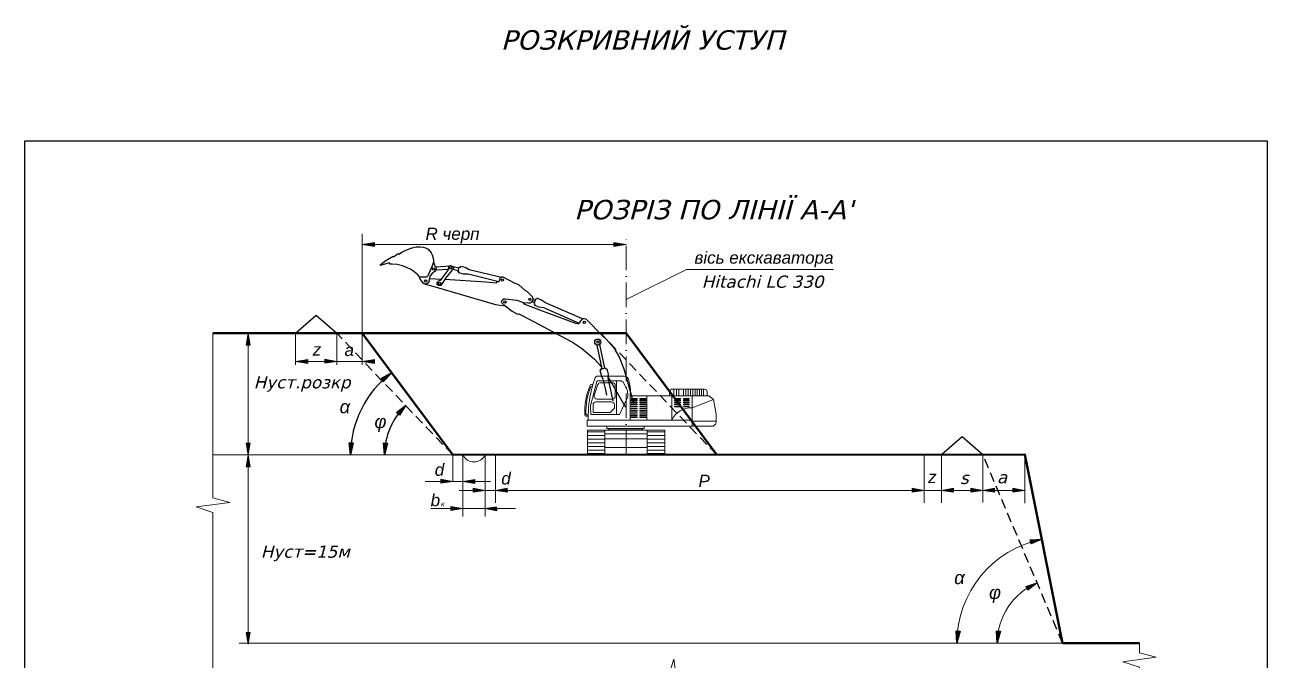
# Model space of a CAD drawing. Header units: millimetres. Extents: x -1138 to 1768, y 100 to 1081.
# Drawn here: x 39.9 to 295.3, y 652.2 to 782.7 of the extents above; entities that cross this region are included whole.
import ezdxf

# ---------------------------------------------------------------- set-up
doc = ezdxf.new("R2010")
doc.units = ezdxf.units.MM
doc.linetypes.add('CENTER', pattern=[7.5, 5, -1.25, 0, -1.25])
doc.linetypes.add('JIS_02_2.0', pattern=[3, 2, -1])
for name, color, linetype in [('НАДЗЕМКА', 7, 'Continuous'), ('ТРАНСПОРТ', 7, 'Continuous'), ('Уступ', 7, 'Continuous')]:
    doc.layers.add(name, color=color, linetype=linetype)
doc.layers.add('По умолчанию', color=7, linetype='Continuous', lineweight=0)
doc.styles.add('Arial_204I', font='ariali.ttf')
doc.styles.add('стиль1', font='verdanai.ttf', dxfattribs={"height": 2.5})

# ---------------------------------------------------------------- blocks, each defined once
blk = doc.blocks.new('A$C5AFF1462')
for points in [[(-50.33, 38.92), (-50.4, 39.09), (-49.19, 39.96), (-47.7, 40.82), (-47.61, 40.68), (-46.7, 41.37), (-46.57, 41.24), (-45.82, 41.73), (-44.74, 42.23), (-43.82, 42.55), (-42.97, 42.75), (-42.19, 42.79), (-41.52, 42.72), (-41.04, 42.55), (-40.54, 42.25), (-39.9, 41.53), (-39.71, 41.12), (-39.47, 40.41), (-39.4, 39.86), (-39.5, 39.43), (-39.77, 38.62), (-40.17, 37.75), (-40.57, 36.83), (-40.76, 36.63), (-40.92, 36.54), (-41.12, 36.53), (-41.42, 36.53), (-42.21, 36.54), (-42.67, 37.03), (-43.45, 37.7), (-44.15, 38.14), (-44.8, 38.47), (-45.8, 38.87), (-46.9, 39.14), (-47.89, 39.19), (-48.33, 39.23), (-48.51, 39.49), (-50.33, 38.92)], [(-39.45, 39.64), (-39.07, 38.71), (-38.95, 38.65), (-38.85, 38.38), (-38.87, 38.03), (-39.05, 37.78), (-39.36, 37.57), (-39.79, 37.2), (-40.14, 36.73), (-40.34, 36.06), (-40.38, 35.59), (-40.56, 35.28), (-40.81, 35.15), (-41.1, 35.11), (-41.32, 35.15), (-41.57, 35.33), (-41.84, 35.74), (-42.22, 36.27), (-42.21, 36.54)], [(-38.95, 38.65), (-36.95, 38.8), (-36.19, 38.85), (-36.36, 38.57), (-36.41, 38.22), (-36.41, 38.11), (-38.93, 37.94)], [(-36.19, 38.85), (-35.92, 38.93), (-35.7, 38.88), (-35.49, 38.74), (-35.36, 38.63), (-35.34, 38.42), (-35.38, 38.27), (-35.45, 38.12), (-35.73, 37.82), (-36.94, 36.3), (-37.5, 35.46), (-37.8, 34.95), (-37.93, 34.83), (-38.12, 34.79), (-38.4, 34.85), (-38.67, 35.05), (-38.67, 35.34), (-38.58, 35.6), (-38.37, 35.77), (-38.06, 35.88), (-37.79, 36.12), (-36.42, 37.99), (-36.41, 38.11)], [(-34.18, 38.36), (-35.36, 38.63)], [(-26.02, 35.6), (-32.3, 37.14), (-33.26, 37.14), (-34.22, 37.39), (-34.17, 37.6), (-34.38, 37.64), (-34.11, 38.61), (-33.9, 38.55), (-33.83, 38.8), (-32.91, 38.59), (-32.06, 38.13), (-25.42, 36.53)], [(-40.27, 36.29), (-37.79, 36.12)], [(-20.9, 31.21), (-20.19, 31.34), (-19.87, 31.23), (-19.56, 31.23), (-19.32, 31.37), (-19.15, 31.52), (-18.96, 31.86), (-18.93, 32.07), (-19.05, 32.48), (-19.45, 32.93), (-20.08, 33.5), (-20.56, 33.82), (-21.85, 34.94), (-22.6, 35.22), (-25.1, 36.54), (-25.42, 36.53), (-25.68, 36.37), (-25.86, 36.1), (-25.94, 35.74), (-26.02, 35.6), (-26.47, 35.5), (-26.56, 35.29), (-28.63, 35.48), (-37.07, 36.06)], [(-34.32, 37.85), (-35.45, 38.12)], [(-41.1, 35.11), (-40.03, 34.83), (-26.64, 30.91), (-24.7, 30.63), (-25.33, 31.2), (-25.41, 31.45), (-25.31, 31.79), (-24.97, 32.08), (-24.69, 32.09), (-22.32, 31.81), (-21.11, 31.39), (-20.92, 31.32), (-20.9, 31.21)], [(-20.9, 31.21), (-20.88, 31.03), (-17.66, 29.85), (-10.2, 27.06), (-9.78, 26.99), (-9.56, 27), (-9.49, 27.06)], [(-19.13, 31.5), (-18.75, 31.33)], [(-18.93, 31.98), (-18.52, 31.8)], [(-24.7, 30.63), (-23.26, 29.54), (-22.15, 28.93), (-21.85, 28.99), (-21.2, 28.63), (-10.84, 23.18), (-9.02, 21.97), (-7.74, 20.94), (-6.3, 19.68), (-4.99, 18.24), (-4.86, 18.08), (-4.79, 17.72), (-5.04, 17.67), (-5, 17.45), (-5.21, 17.41), (-4.91, 16.21), (-4.61, 15.59), (-4.15, 13.63), (-3.83, 12.31)], [(-5.82, 22.58), (-4.79, 17.72)], [(-5.27, 22.69), (-4.23, 17.84)], [(-4.79, 17.72), (-4.04, 17.88), (-3.99, 17.64), (-3.75, 17.69), (-3.54, 16.62), (-3.57, 16.12), (-3.58, 15.84), (-2.53, 11.12)], [(-3.57, 16.12), (0.03, 9.84)]]:
    blk.add_lwpolyline(points)
for centre, radius in [((-39.38, 38.21), 0.237), ((-35.87, 38.43), 0.254), ((-41.05, 35.72), 0.228), ((-25.28, 35.94), 0.225), ((-38.17, 35.26), 0.237), ((-24.73, 31.44), 0.235), ((-19.62, 31.99), 0.231), ((-8.41, 27.25), 0.249), ((-5.65, 23.19), 0.627), ((-5.62, 23.19), 0.243)]:
    blk.add_circle(centre, radius)

msp = doc.modelspace()

# ---------------------------------------------------------------- hatches: boundary and pattern name
at = {"layer": 'НАДЗЕМКА', "lineweight": 20}
h = msp.add_hatch(color=256, dxfattribs=at)
h.dxf.hatch_style = 1
h.paths.add_polyline_path([(95.587, 713.57), (98.095, 713.985), (98.095, 713.152)])
h = msp.add_hatch(color=256, dxfattribs=at)
h.dxf.hatch_style = 1
h.paths.add_polyline_path([(109.289, 713.57), (111.797, 713.985), (111.797, 713.152)])
at = {"layer": 'НАДЗЕМКА'}
h = msp.add_hatch(color=256, dxfattribs=at)
h.dxf.hatch_style = 1
h.paths.add_polyline_path([(113.1, 710.037), (113.605, 709.374), (115.341, 711.22)])
h = msp.add_hatch(color=256, dxfattribs=at)
h.dxf.hatch_style = 1
h.paths.add_polyline_path([(116.951, 702.503), (116.34, 703.07), (118.232, 704.542)])
h = msp.add_hatch(color=256, dxfattribs=at)
h.dxf.hatch_style = 1
h.paths.add_polyline_path([(106.863, 694.34), (106.609, 696.862), (107.441, 696.808)])
h = msp.add_hatch(color=256, dxfattribs=at)
h.dxf.hatch_style = 1
h.paths.add_polyline_path([(113.858, 694.34), (113.676, 696.868), (114.505, 696.791)])
h = msp.add_hatch(color=256, dxfattribs=at)
h.dxf.hatch_style = 1
h.paths.add_polyline_path([(246.788, 676.07), (246.606, 676.883), (248.999, 677.022)])
h = msp.add_hatch(color=256, dxfattribs=at)
h.dxf.hatch_style = 1
h.paths.add_polyline_path([(246.126, 666.594), (245.745, 667.335), (248.025, 668.075)])
h = msp.add_hatch(color=256, dxfattribs=at)
h.dxf.hatch_style = 1
h.paths.add_polyline_path([(231.537, 655.717), (231.354, 658.245), (232.184, 658.168)])
h = msp.add_hatch(color=256, dxfattribs=at)
h.dxf.hatch_style = 1
h.paths.add_polyline_path([(239.842, 655.717), (239.66, 658.245), (240.489, 658.168)])
at = {"layer": 'По умолчанию', "lineweight": 0}
h = msp.add_hatch(color=0, dxfattribs=at)
h.paths.add_polyline_path([(85.847, 716.892), (86.22, 716.904), (85.849, 719.34)])
h.paths.add_polyline_path([(85.849, 719.34), (85.41, 716.879), (85.847, 716.892)])
h = msp.add_hatch(color=0, dxfattribs=at)
h.paths.add_polyline_path([(101.598, 713.571), (101.61, 713.198), (104.046, 713.568)])
h.paths.add_polyline_path([(104.046, 713.568), (101.585, 714.007), (101.598, 713.571)])
h = msp.add_hatch(color=0, dxfattribs=at)
h.paths.add_polyline_path([(85.778, 696.787), (85.405, 696.764), (85.849, 694.34)])
h.paths.add_polyline_path([(85.849, 694.34), (86.214, 696.814), (85.778, 696.787)])
h = msp.add_hatch(color=0, dxfattribs=at)
h.paths.add_polyline_path([(85.847, 691.891), (86.22, 691.902), (85.849, 694.338)])
h.paths.add_polyline_path([(85.849, 694.338), (85.41, 691.877), (85.847, 691.891)])
h = msp.add_hatch(color=0, dxfattribs=at)
h.paths.add_polyline_path([(125.459, 688.904), (125.47, 688.532), (127.907, 688.902)])
h.paths.add_polyline_path([(127.907, 688.902), (125.446, 689.341), (125.459, 688.904)])
h = msp.add_hatch(color=0, dxfattribs=at)
h.paths.add_polyline_path([(132.413, 688.901), (132.401, 689.274), (129.965, 688.902)])
h.paths.add_polyline_path([(129.965, 688.902), (132.426, 688.465), (132.413, 688.901)])
h = msp.add_hatch(color=0, dxfattribs=at)
h.paths.add_polyline_path([(132.084, 687.061), (132.096, 686.688), (134.532, 687.059)])
h.paths.add_polyline_path([(134.532, 687.059), (132.071, 687.498), (132.084, 687.061)])
h = msp.add_hatch(color=0, dxfattribs=at)
h.paths.add_polyline_path([(139.093, 687.131), (139.07, 687.503), (136.646, 687.059)])
h.paths.add_polyline_path([(136.646, 687.059), (139.119, 686.695), (139.093, 687.131)])
h = msp.add_hatch(color=0, dxfattribs=at)
h.paths.add_polyline_path([(222.347, 687.061), (222.359, 686.688), (224.795, 687.059)])
h.paths.add_polyline_path([(224.795, 687.059), (222.334, 687.498), (222.347, 687.061)])
h = msp.add_hatch(color=0, dxfattribs=at)
h.paths.add_polyline_path([(230.838, 687.131), (230.815, 687.503), (228.391, 687.059)])
h.paths.add_polyline_path([(228.391, 687.059), (230.865, 686.695), (230.838, 687.131)])
h = msp.add_hatch(color=0, dxfattribs=at)
h.paths.add_polyline_path([(234.402, 687.061), (234.413, 686.688), (236.85, 687.059)])
h.paths.add_polyline_path([(236.85, 687.059), (234.388, 687.498), (234.402, 687.061)])
h = msp.add_hatch(color=0, dxfattribs=at)
h.paths.add_polyline_path([(239.296, 687.131), (239.274, 687.503), (236.85, 687.059)])
h.paths.add_polyline_path([(236.85, 687.059), (239.323, 686.695), (239.296, 687.131)])
h = msp.add_hatch(color=0, dxfattribs=at)
h.paths.add_polyline_path([(243.015, 687.059), (243.026, 686.686), (245.463, 687.056)])
h.paths.add_polyline_path([(245.463, 687.056), (243.002, 687.495), (243.015, 687.059)])
h = msp.add_hatch(color=0, dxfattribs=at)
h.paths.add_polyline_path([(127.517, 683.332), (127.528, 682.959), (129.965, 683.33)])
h.paths.add_polyline_path([(129.965, 683.33), (127.504, 683.769), (127.517, 683.332)])
h = msp.add_hatch(color=0, dxfattribs=at)
h.paths.add_polyline_path([(136.923, 683.331), (136.912, 683.704), (134.475, 683.332)])
h.paths.add_polyline_path([(134.475, 683.332), (136.937, 682.894), (136.923, 683.331)])
h = msp.add_hatch(color=0, dxfattribs=at)
h.paths.add_polyline_path([(85.778, 657.905), (85.405, 657.883), (85.849, 655.458)])
h.paths.add_polyline_path([(85.849, 655.458), (86.214, 657.932), (85.778, 657.905)])
at = {"layer": 'ТРАНСПОРТ', "lineweight": 20}
h = msp.add_hatch(color=256, dxfattribs=at)
h.dxf.hatch_style = 1
h.paths.add_polyline_path([(111.797, 737.162), (111.797, 737.995), (109.289, 737.578)])
h = msp.add_hatch(color=256, dxfattribs=at)
h.dxf.hatch_style = 1
h.paths.add_polyline_path([(161.023, 737.162), (161.023, 737.995), (163.515, 737.58)])

# ---------------------------------------------------------------- linework, layer by layer
for p, q in [((85.961, 719.395), (85.856, 719.395)), ((90.901, 719.395), (91.006, 719.395)), ((92.517, 719.395), (92.413, 719.395)), ((92.913, 719.378), (93.018, 719.378)), ((94.53, 719.378), (94.425, 719.378))]:
    msp.add_line(p, q)
at = {"color": 6}
msp.add_lwpolyline([(39.92, 758.875), (295.317, 758.875), (295.317, 427.781), (39.92, 427.781)], close=True, dxfattribs=at)
msp.add_lwpolyline([(165.118, 704.948), (163.145, 711.998), (162.098, 714.589), (161.115, 716.205), (159.516, 718.072), (158.772, 718.776), (155.313, 722.214), (154.939, 722.342), (154.726, 722.291), (154.593, 722.281), (146.96, 725.565), (146.141, 726.153), (145.269, 726.565), (145.176, 726.367), (145.002, 726.449), (144.541, 725.474), (144.749, 725.375), (144.651, 725.167), (145.487, 724.772), (146.528, 724.612), (153.886, 721.454), (154.006, 721.562), (154.234, 721.924), (154.426, 722.139), (154.593, 722.281)])
at = {"layer": 'НАДЗЕМКА', "lineweight": 20}
for points in [[(111.797, 737.162), (111.797, 737.995), (109.289, 737.578)], [(161.023, 737.162), (161.023, 737.995), (163.515, 737.58)], [(95.587, 713.57), (98.095, 713.985), (98.095, 713.152)], [(109.289, 713.57), (111.797, 713.985), (111.797, 713.152)]]:
    msp.add_lwpolyline(points, close=True, dxfattribs=at)
msp.add_lwpolyline([(109.297, 737.58), (163.515, 737.58)], dxfattribs=at)
at = {"layer": 'НАДЗЕМКА'}
for points in [[(113.1, 710.037), (113.605, 709.374), (115.341, 711.22)], [(116.951, 702.503), (116.34, 703.07), (118.232, 704.542)], [(106.863, 694.34), (106.609, 696.862), (107.441, 696.808)], [(113.858, 694.34), (113.676, 696.868), (114.505, 696.791), (113.858, 694.34)], [(246.788, 676.07), (246.606, 676.883), (248.999, 677.022)], [(246.126, 666.594), (245.745, 667.335), (248.025, 668.075)], [(231.537, 655.717), (231.354, 658.245), (232.184, 658.168), (231.537, 655.717)], [(239.842, 655.717), (239.66, 658.245), (240.489, 658.168), (239.842, 655.717)]]:
    msp.add_lwpolyline(points, close=True, dxfattribs=at)
for centre, radius, start, end in [((127.907, 694.34), 21.044, 126.66381, 180), ((127.98, 694.325), 14.121, 133.65407, 179.93784)]:
    msp.add_arc(centre, radius, start, end, dxfattribs=at)
at = {"layer": 'По умолчанию', "color": 0, "linetype": 'Continuous', "lineweight": 15}
msp.add_lwpolyline([(206.199, 732.427), (175.975, 732.427), (163.515, 726.265)], dxfattribs=at)
at = {"layer": 'По умолчанию', "linetype": 'Continuous', "lineweight": 15}
for points in [[(78.584, 719.34), (78.584, 719.34), (78.584, 685.513), (82.03, 684.614), (75.138, 683.669), (78.584, 682.549), (78.584, 648.943), (172.242, 648.943), (173.361, 652.389), (174.307, 645.497), (175.206, 648.943), (269.084, 648.943), (269.084, 648.943), (269.084, 650.738), (265.638, 651.857), (272.53, 652.803), (269.084, 653.702), (269.084, 655.717), (269.084, 655.717)], [(95.587, 712.876), (95.587, 712.876), (95.587, 719.344)], [(104.046, 712.872), (104.046, 712.872), (104.046, 719.34)], [(109.297, 712.872), (109.297, 712.872), (109.297, 719.34)], [(97.973, 713.568), (109.297, 713.568)], [(127.907, 694.34), (127.907, 688.894)], [(129.965, 694.34), (129.947, 681.694)], [(134.532, 694.367), (134.532, 681.694)], [(136.678, 694.34), (136.678, 684.514)], [(224.795, 694.34), (224.795, 684.514)], [(224.795, 694.34), (224.795, 684.514)], [(228.391, 694.34), (228.391, 684.514)], [(236.85, 694.428), (236.85, 684.603)], [(245.505, 694.264), (245.505, 684.438)]]:
    msp.add_lwpolyline(points, dxfattribs=at)
at = {"layer": 'По умолчанию', "linetype": 'Continuous', "lineweight": 50}
for points in [[(78.584, 719.34), (163.564, 719.34)], [(127.907, 694.34), (109.297, 719.34)], [(119.046, 719.34), (114.046, 719.34)], [(182.174, 694.34), (163.564, 719.34)], [(127.885, 694.363), (245.512, 694.434), (245.512, 694.434), (253.265, 655.717), (269.084, 655.717)]]:
    msp.add_lwpolyline(points, dxfattribs=at)
at = {"layer": 'По умолчанию', "color": 0, "lineweight": 0}
for points in [[(85.849, 719.34), (85.41, 716.879), (86.22, 716.904)], [(104.046, 713.568), (101.585, 714.007), (101.61, 713.198)], [(85.849, 694.34), (86.214, 696.814), (85.405, 696.764)], [(85.849, 694.338), (85.41, 691.877), (86.22, 691.902)], [(127.907, 688.902), (125.446, 689.341), (125.47, 688.532)], [(129.965, 688.902), (132.426, 688.465), (132.401, 689.274)], [(134.532, 687.059), (132.071, 687.498), (132.096, 686.688)], [(136.646, 687.059), (139.119, 686.695), (139.07, 687.503)], [(224.795, 687.059), (222.334, 687.498), (222.359, 686.688)], [(228.391, 687.059), (230.865, 686.695), (230.815, 687.503)], [(236.85, 687.059), (234.388, 687.498), (234.413, 686.688)], [(236.85, 687.059), (239.323, 686.695), (239.274, 687.503)], [(245.463, 687.056), (243.002, 687.495), (243.026, 686.686)], [(129.965, 683.33), (127.504, 683.769), (127.528, 682.959)], [(134.475, 683.332), (136.937, 682.894), (136.912, 683.704)], [(85.849, 655.458), (86.214, 657.932), (85.405, 657.883)]]:
    msp.add_lwpolyline(points, close=True, dxfattribs=at)
at = {"layer": 'По умолчанию', "color": 0, "lineweight": 20}
for points in [[(85.849, 719.34), (85.849, 694.34)], [(85.849, 694.338), (85.849, 655.458)]]:
    msp.add_lwpolyline(points, dxfattribs=at)
at = {"layer": 'По умолчанию', "linetype": 'JIS_02_2.0', "lineweight": 15}
for points in [[(147.286, 694.34), (127.907, 694.34), (104.046, 719.34)], [(182.174, 694.34), (158.313, 719.34)]]:
    msp.add_lwpolyline(points, dxfattribs=at)
at = {"layer": 'По умолчанию', "color": 0, "lineweight": 15}
msp.add_lwpolyline([(224.795, 687.059), (129.181, 687.054)], dxfattribs=at)
at = {"layer": 'ТРАНСПОРТ', "lineweight": 20}
for points in [[(109.297, 719.34), (109.297, 739.793)], [(161.524, 709.573), (161.524, 702.692)], [(173.346, 706.482), (173.345, 707.894)], [(173.869, 706.482), (173.869, 707.894)], [(174.393, 706.482), (174.392, 707.894)], [(175.308, 706.482), (175.308, 707.894)], [(175.809, 706.478), (175.809, 707.89)], [(176.287, 706.482), (176.287, 707.894)], [(176.787, 706.482), (176.787, 707.894)], [(177.243, 706.482), (177.242, 707.894)], [(177.717, 706.482), (177.716, 707.894)], [(178.158, 706.482), (178.157, 707.894)], [(178.624, 706.482), (178.624, 707.894)], [(179.027, 706.482), (179.027, 707.894)], [(179.413, 706.482), (179.413, 707.894)], [(167.791, 701.496), (167.791, 706.482)], [(172.914, 701.496), (172.914, 706.482)], [(177.089, 701.495), (177.089, 706.483)], [(182.077, 701.272), (182.077, 702.721), (181.489, 705.748)]]:
    msp.add_lwpolyline(points, dxfattribs=at)
at = {"layer": 'ТРАНСПОРТ', "linetype": 'CENTER', "lineweight": 20}
msp.add_lwpolyline([(163.515, 694.34), (163.515, 738.877)], dxfattribs=at)
at = {"layer": 'ТРАНСПОРТ', "lineweight": 20}
for points in [[(155.75, 701.495), (155.739, 702.307), (155.739, 702.571, -0.0647775), (156.612, 708.496), (156.699, 708.795), (157.175, 710.22, -0.3387858), (157.532, 710.5), (163.153, 710.554, -0.3794678), (164.085, 709.738), (164.399, 707.882), (164.35, 706.482), (164.352, 701.495)], [(155.739, 702.307), (155.252, 702.339, -0.4064918), (155.043, 702.571, -0.1091508), (156.117, 708.626, -0.3473174), (156.336, 708.797), (156.699, 708.795)], [(155.742, 702.571), (155.504, 702.571, -0.4257595), (155.28, 702.803, -0.1195467), (156.306, 708.324, -0.3368418), (156.518, 708.493), (156.612, 708.493)], [(172.467, 706.482), (172.467, 707.296, -0.4460293), (173.129, 707.89), (179.655, 707.89, -0.3776155), (180.177, 707.298), (180.177, 706.483)], [(164.35, 706.482), (180.509, 706.483), (181.489, 705.748), (177.089, 704.015, 0.3035723), (172.914, 701.496)]]:
    msp.add_lwpolyline(points, format="xyb", dxfattribs=at)
for points in [[(162.189, 702.692), (156.273, 702.692), (156.224, 704.456), (157.501, 709.452), (157.553, 709.539), (157.648, 709.573), (162.518, 709.57), (162.92, 709.319), (163.832, 707.606), (163.883, 706.315)], [(165.771, 705.828), (164.568, 705.828), (164.568, 705.939), (165.771, 705.939)], [(165.771, 705.471), (164.568, 705.471), (164.568, 705.582), (165.771, 705.582)], [(165.771, 705.064), (164.568, 705.064), (164.568, 705.175), (165.771, 705.175)], [(167.565, 705.828), (166.362, 705.828), (166.362, 705.939), (167.565, 705.939)], [(167.565, 705.471), (166.362, 705.471), (166.362, 705.582), (167.565, 705.582)], [(167.565, 705.064), (166.362, 705.064), (166.362, 705.175), (167.565, 705.175)], [(174.712, 705.828), (173.51, 705.828), (173.51, 705.939), (174.712, 705.939)], [(174.712, 705.471), (173.51, 705.471), (173.51, 705.582), (174.712, 705.582)], [(174.712, 705.064), (173.51, 705.064), (173.51, 705.175), (174.712, 705.175)], [(176.506, 705.828), (175.304, 705.828), (175.304, 705.939), (176.506, 705.939)], [(176.506, 705.471), (175.304, 705.471), (175.304, 705.582), (176.506, 705.582)], [(176.506, 705.064), (175.304, 705.064), (175.304, 705.175), (176.506, 705.175)], [(165.771, 704.638), (164.568, 704.638), (164.568, 704.749), (165.771, 704.749)], [(165.771, 704.213), (164.568, 704.213), (164.568, 704.324), (165.771, 704.324)], [(165.771, 703.806), (164.568, 703.806), (164.568, 703.917), (165.771, 703.917)], [(165.771, 703.362), (164.568, 703.362), (164.568, 703.473), (165.771, 703.473)], [(165.771, 702.918), (164.568, 702.918), (164.568, 703.029), (165.771, 703.029)], [(165.771, 702.475), (164.568, 702.475), (164.568, 702.585), (165.771, 702.585)], [(167.565, 704.638), (166.362, 704.638), (166.362, 704.749), (167.565, 704.749)], [(167.565, 704.213), (166.362, 704.213), (166.362, 704.324), (167.565, 704.324)], [(167.565, 703.806), (166.362, 703.806), (166.362, 703.917), (167.565, 703.917)], [(167.565, 703.362), (166.362, 703.362), (166.362, 703.473), (167.565, 703.473)], [(167.565, 702.918), (166.362, 702.918), (166.362, 703.029), (167.565, 703.029)], [(167.565, 702.475), (166.362, 702.475), (166.362, 702.585), (167.565, 702.585)], [(174.712, 704.638), (173.51, 704.638), (173.51, 704.749), (174.712, 704.749)], [(174.712, 704.213), (173.51, 704.213), (173.51, 704.324), (174.712, 704.324)], [(176.506, 704.638), (175.304, 704.638), (175.304, 704.749), (176.506, 704.749)], [(176.506, 704.213), (175.304, 704.213), (175.304, 704.324), (176.506, 704.324)], [(155.502, 701.495), (177.089, 701.495), (177.089, 700.271), (155.502, 700.271)], [(159.597, 700.27), (167.244, 700.27), (167.244, 699.774), (159.597, 699.774)], [(165.771, 702.068), (164.568, 702.068), (164.568, 702.179), (165.771, 702.179)], [(167.565, 702.068), (166.362, 702.068), (166.362, 702.179), (167.565, 702.179)], [(159.143, 694.385), (155.572, 694.385), (155.572, 699.464), (159.143, 699.464)], [(155.572, 699.464), (159.143, 699.464), (159.143, 699.083), (155.572, 699.083)], [(155.572, 699.083), (159.143, 699.083), (159.143, 698.339), (155.572, 698.339)], [(155.572, 698.339), (159.143, 698.339), (159.143, 697.594), (155.572, 697.594)], [(155.572, 697.594), (159.143, 697.594), (159.143, 696.85), (155.572, 696.85)], [(159.143, 699.464), (167.886, 699.464), (167.886, 698.702), (159.143, 698.702)], [(159.143, 697.693), (167.886, 697.693), (167.886, 695.877), (159.143, 695.877)], [(159.926, 699.485), (159.926, 699.774), (166.927, 699.774), (166.927, 699.485)], [(171.457, 694.385), (167.886, 694.385), (167.886, 699.464), (171.457, 699.464)], [(167.886, 699.464), (171.457, 699.464), (171.457, 699.083), (167.886, 699.083)], [(167.886, 699.083), (171.457, 699.083), (171.457, 698.339), (167.886, 698.339)], [(167.886, 698.339), (171.457, 698.339), (171.457, 697.594), (167.886, 697.594)], [(167.886, 697.594), (171.457, 697.594), (171.457, 696.85), (167.886, 696.85)], [(155.572, 696.85), (159.143, 696.85), (159.143, 696.105), (155.572, 696.105)], [(155.572, 696.105), (159.143, 696.105), (159.143, 695.361), (155.572, 695.361)], [(155.572, 695.361), (159.143, 695.361), (159.143, 694.617), (155.572, 694.617)], [(167.886, 696.85), (171.457, 696.85), (171.457, 696.105), (167.886, 696.105)], [(167.886, 696.105), (171.457, 696.105), (171.457, 695.361), (167.886, 695.361)], [(167.886, 695.361), (171.457, 695.361), (171.457, 694.617), (167.886, 694.617)]]:
    msp.add_lwpolyline(points, close=True, dxfattribs=at)
for points in [[(157.572, 705.828, -0.4692284), (156.985, 706.535), (157.733, 708.849, -0.290088), (158.273, 709.191), (160.694, 709.191, -0.4142136), (161.292, 708.594), (161.292, 706.425, -0.4142136), (160.694, 705.828)], [(156.745, 703.062), (156.745, 704.66, -0.4142136), (157.342, 705.257), (160.519, 705.257, -0.4142136), (161.116, 704.66), (161.116, 703.94), (160.282, 703.062)], [(177.089, 701.272), (182.077, 701.272, -0.2721659), (181.44, 700.271), (177.089, 700.271)]]:
    msp.add_lwpolyline(points, format="xyb", close=True, dxfattribs=at)
at = {"layer": 'ТРАНСПОРТ', "lineweight": 15}
for points in [[(127.885, 694.363), (78.584, 694.363)], [(122.251, 688.897), (135.619, 688.888)], [(224.795, 687.056), (245.463, 687.056)], [(140.809, 683.322), (123.386, 683.322)], [(253.265, 655.717), (83.998, 655.673)]]:
    msp.add_lwpolyline(points, dxfattribs=at)
at = {"layer": 'ТРАНСПОРТ', "lineweight": 20}
for centre, radius, start, end in [((132.248, 695.481), 2.553, 206.53495, 333.46505), ((253.265, 655.717), 21.727, 101.32277, 180), ((253.265, 655.717), 13.422, 112.97898, 180)]:
    msp.add_arc(centre, radius, start, end, dxfattribs=at)
at = {"layer": 'Уступ'}
for points in [[(95.581, 719.335), (99.811, 723.069), (104.046, 719.34)], [(228.385, 694.423), (232.614, 698.157), (236.85, 694.428)]]:
    msp.add_lwpolyline(points, close=True, dxfattribs=at)
at = {"layer": 'Уступ', "linetype": 'JIS_02_2.0'}
msp.add_lwpolyline([(253.265, 655.717), (236.847, 694.434)], dxfattribs=at)

# ---------------------------------------------------------------- block references
at = {"layer": 'ТРАНСПОРТ', "lineweight": 20}
msp.add_blockref('A$C5AFF1462', (163.35, 694.34), dxfattribs=at)
msp.add_blockref('A$C5AFF1462', (163.35, 694.34), dxfattribs=at)

# ---------------------------------------------------------------- texts
at = {"layer": 'НАДЗЕМКА', "color": 2, "insert": (179.069, 731.192), "char_height": 2.5, "attachment_point": 1, "style": 'стиль1'}
msp.add_mtext_dynamic_manual_height_columns('{\\C256;Hitachi LC 330}', width=26.04537, gutter_width=12.5, heights=[0], dxfattribs=at)
at = {"layer": 'По умолчанию', "color": 0, "linetype": 'Continuous', "lineweight": 15, "style": 'Arial_204I'}
for s, p in [('R черп', (122.296, 738.535)), (' вісь екскаватора', (176.616, 733.641)), ('z', (99.108, 714.773)), ('a', (105.653, 714.669)), ('d', (124.193, 690.061)), ('d', (137.878, 688.289)), (' P', (177.448, 687.78)), (' z ', (224.638, 688.575))]:
    msp.add_text(s, height=2.5, dxfattribs=at).set_placement(p)
at = {"layer": 'По умолчанию', "linetype": 'Continuous', "lineweight": 15, "style": 'Arial_204I'}
msp.add_text('b', height=2.5, dxfattribs=at).set_placement((123.348, 683.807))
at = {"layer": 'ТРАНСПОРТ', "char_height": 4, "attachment_point": 1, "style": 'стиль1'}
for s, width, insert in [('РОЗКРИВНИЙ УСТУП', 102.648, (137.756, 781.604)), ("РОЗРІЗ ПО ЛІНІЇ А-А'", 65.14754, (152.826, 746.743))]:
    msp.add_mtext_dynamic_manual_height_columns(s, width=width, gutter_width=12.5, heights=[7.444], dxfattribs=dict(at, insert=insert))
at = {"layer": 'ТРАНСПОРТ', "linetype": 'JIS_02_2.0', "char_height": 2.5, "attachment_point": 1, "style": 'Arial_204I'}
for s, insert in [('{\\H1.0833x;α}', (104.636, 705.61)), ('{\\H1.0833x;φ}', (111.793, 702.564)), ('{\\H1.0833x;α}', (230.977, 670.515)), ('{\\H1.0833x;φ}', (238.134, 667.469))]:
    msp.add_mtext_dynamic_manual_height_columns(s, width=2.78971, gutter_width=12.5, heights=[0], dxfattribs=dict(at, insert=insert))
at = {"layer": 'ТРАНСПОРТ', "lineweight": 20, "insert": (125.327, 684.768), "char_height": 1, "attachment_point": 1, "style": 'стиль1'}
msp.add_mtext_dynamic_manual_height_columns('к', width=2.29909, gutter_width=12.5, heights=[0], dxfattribs=at)
at = {"layer": 'Уступ', "char_height": 2.5, "attachment_point": 1, "style": 'стиль1'}
for s, insert in [('Hуст.розкр', (86.96, 710.531)), ('s', (232.166, 690.887)), ('а', (239.778, 691.027)), ('Hуст=15м', (88.417, 675.74))]:
    msp.add_mtext_dynamic_manual_height_columns(s, width=3.90378, gutter_width=12.5, heights=[0], dxfattribs=dict(at, insert=insert))

doc.saveas('drawing.dxf')
